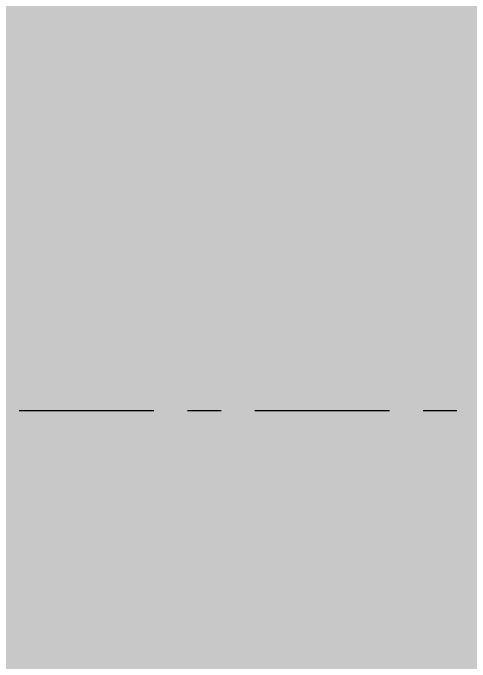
# Model space of a CAD drawing. Header units: inches. Extents: x -4110 to -1807, y 11006 to 12281.
# Drawn here: x -3820.168 to -3818.471, y 11186.257 to 11188.665 of the extents above; entities that cross this region are included whole.
import ezdxf

# ---------------------------------------------------------------- set-up
doc = ezdxf.new("R2010")
doc.units = ezdxf.units.IN
doc.header["$MEASUREMENT"] = 0
doc.linetypes.add('Grid Line 1_2_', pattern=[0.875, 0.5, -0.125, 0.125, -0.125])
for name, color, linetype, lineweight in [('0-1', 7, 'Continuous', 5), ('S-BEAM-5', 254, 'Continuous', 5), ('S-GRID-1', 1, 'Grid Line 1_2_', 30)]:
    doc.layers.add(name, color=color, linetype=linetype, lineweight=lineweight)

# ---------------------------------------------------------------- blocks, each defined once
blk = doc.blocks.new('CTR - 1st Phase - Structure_rvt-1-ENLARGED RCP - 1ST FLOOR PLAN - EAST')
at = {"layer": 'S-BEAM-5'}
h = blk.add_hatch(color=256, dxfattribs=at)
h.paths.add_polyline_path([(-3818.8237, 11144.1533), (-3816.7737, 11144.1533), (-3816.7737, 11277.6644), (-3823.1987, 11277.6644), (-3823.1987, 11152.1533), (-3819.1717, 11152.1533), (-3818.9257, 11152.0513), (-3818.8237, 11151.8053), (-3818.8237, 11144.5013), (-3818.9257, 11144.2552), (-3819.1717, 11144.1533), (-3818.9257, 11144.1533)], flags=0)
h.paths.add_polyline_path([(-3819.1717, 11144.3273), (-3819.0487, 11144.3782), (-3818.9977, 11144.5013), (-3818.9977, 11151.8053), (-3819.0487, 11151.9283), (-3819.1717, 11151.9793), (-3823.1987, 11151.9793), (-3823.1987, 11144.3273)], flags=0)
h.paths.add_polyline_path([(-3823.1987, 11278.6644), (-3816.7737, 11278.6644), (-3816.7737, 11411.1533), (-3819.1717, 11411.1533), (-3818.9257, 11411.0513), (-3818.8237, 11410.8053), (-3818.8237, 11403.5013), (-3818.9257, 11403.2552), (-3819.1717, 11403.1533), (-3823.1987, 11403.1533), (-3823.1987, 11297.4305)], flags=0)
h.paths.add_polyline_path([(-3819.1717, 11403.3273), (-3819.0487, 11403.3782), (-3818.9977, 11403.5013), (-3818.9977, 11410.8053), (-3819.0487, 11410.9283), (-3819.1717, 11410.9793), (-3823.1987, 11410.9725), (-3823.1987, 11403.3273)], flags=0)
at = {"layer": 'S-GRID-1'}
blk.add_line((-1807.1448, 11187.1894), (-4076.95, 11187.1894), dxfattribs=at)

msp = doc.modelspace()

# ---------------------------------------------------------------- block references
at = {"layer": '0-1'}
msp.add_blockref('CTR - 1st Phase - Structure_rvt-1-ENLARGED RCP - 1ST FLOOR PLAN - EAST', (0, 0), dxfattribs=at)

doc.saveas('drawing.dxf')
